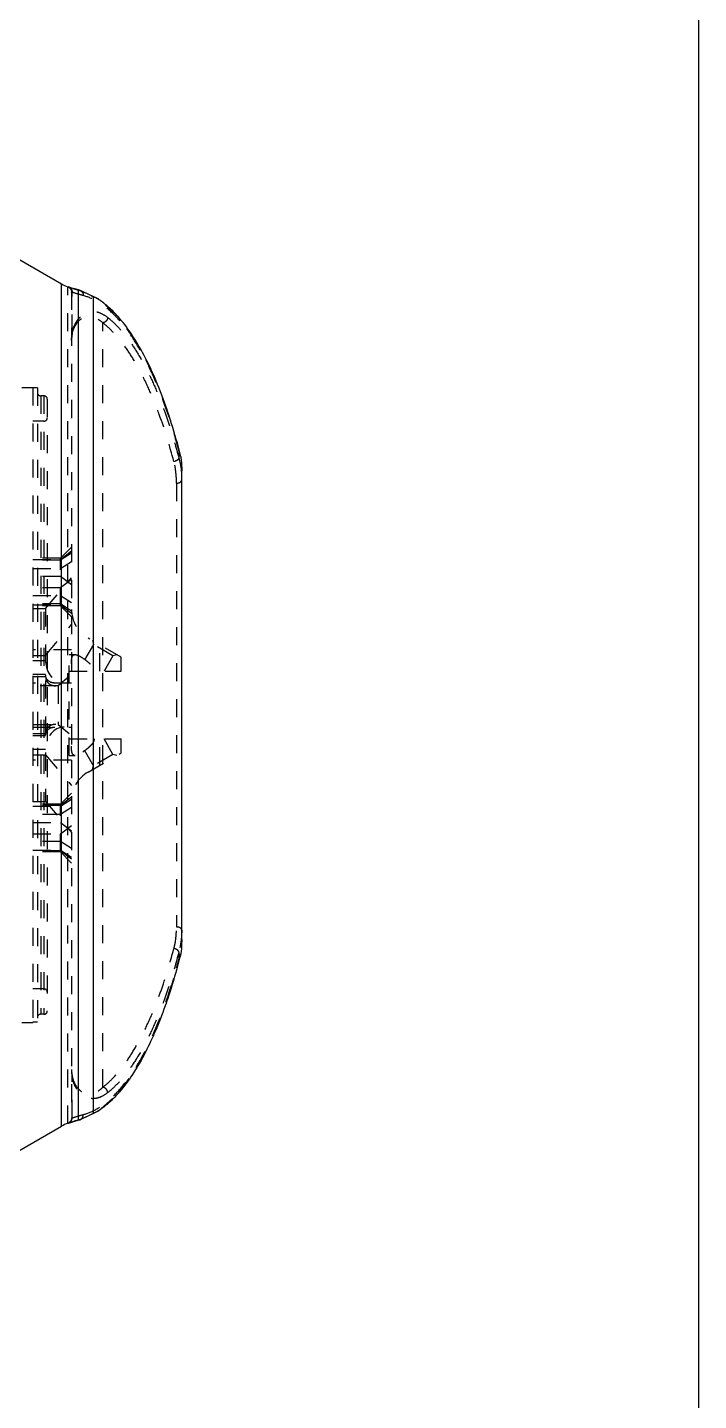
# Model space of a CAD drawing. Header units: millimetres. Extents: x 97 to 1722, y -6063 to 1553.
# Drawn here: x 745.9 to 806.8, y 14.2 to 138.8 of the extents above; entities that cross this region are included whole.
import ezdxf

# ---------------------------------------------------------------- set-up
doc = ezdxf.new("R2010")
doc.units = ezdxf.units.MM
doc.header["$LTSCALE"] = 16.335
doc.linetypes.add('HIDDEN', pattern=[0.2, 0.1, -0.1])
doc.layers.get('0').update_dxf_attribs({"linetype": 'CONTINUOUS'})
doc.layers.add('DEFAULT_2', color=8, linetype='HIDDEN')

msp = doc.modelspace()

# ---------------------------------------------------------------- linework, layer by layer
at = {"color": 7, "linetype": 'Continuous'}
for p, q in [((737.185, 122.307), (748.96, 115.509)), ((748.96, 39.105), (748.96, 115.509)), ((749.528, 115.255), (749.587, 115.235)), ((749.886, 115.14), (749.587, 115.235)), ((749.587, 115.235), (749.651, 115.214)), ((749.651, 115.214), (749.684, 115.203)), ((749.684, 115.203), (749.941, 115.12)), ((750.272, 115.026), (749.886, 115.14)), ((750.199, 115.037), (750.46, 114.953)), ((750.59, 114.938), (750.272, 115.026)), ((750.46, 114.953), (750.46, 39.661)), ((750.46, 114.953), (750.59, 114.938)), ((750.59, 114.938), (750.591, 114.938)), ((751.881, 114.335), (750.591, 114.938)), ((751.873, 40.298), (751.873, 114.316)), ((759.776, 99.865), (759.769, 99.895)), ((759.864, 56.048), (759.864, 98.566)), ((759.769, 54.719), (759.776, 54.748)), ((750.591, 39.676), (751.882, 40.278)), ((737.185, 32.307), (748.96, 39.105)), ((749.541, 39.363), (749.528, 39.358)), ((749.587, 39.378), (749.541, 39.363)), ((749.587, 39.378), (749.88, 39.471)), ((749.684, 39.41), (749.587, 39.378)), ((749.94, 39.494), (749.684, 39.41)), ((749.88, 39.471), (750.265, 39.585)), ((750.199, 39.577), (749.94, 39.494)), ((750.46, 39.661), (750.199, 39.577)), ((750.265, 39.585), (750.59, 39.676)), ((750.46, 39.661), (750.59, 39.676)), ((750.59, 39.676), (750.591, 39.676))]:
    msp.add_line(p, q, dxfattribs=at)
msp.add_lwpolyline([(480.86, 261.281), (806.769, 261.281), (806.769, -30.801), (480.86, -30.801)], close=True)
for centre, radius, start, end in [((750.46, 118.107), 3, 240, 251.90473), ((786.452, 228.266), 118.892, 252.1155, 252.24651), ((749.25, 110.547), 4.569, 73.0545, 74.64568), ((749.206, 110.403), 4.72, 70.24021, 73.04694), ((749.147, 110.238), 4.895, 68.59117, 70.24619), ((744.943, 104.386), 12.256, 40.77663, 41.80555), ((737.881, 99.357), 20.937, 30.64045, 31.22935), ((727.263, 93.959), 32.856, 23.42847, 23.89916), ((727.308, 60.635), 32.807, 336.07682, 336.54179), ((737.922, 55.232), 20.889, 328.73674, 329.31798), ((744.971, 50.203), 12.219, 318.13317, 319.16594), ((750.46, 36.507), 3, 108.09526, 120), ((749.25, 44.067), 4.569, 285.35444, 286.94645), ((749.205, 44.212), 4.721, 286.95414, 289.77841), ((749.147, 44.377), 4.896, 289.77221, 291.40847)]:
    msp.add_arc(centre, radius, start, end, dxfattribs=at)
for points, knots in [([(750.934, 114.795), (751.013, 114.764), (751.337, 114.627), (751.647, 114.458), (751.873, 114.316)], [0, 0, 0, 0, 0.2425531, 1, 1, 1, 1]), ([(752.08, 114.242), (752.064, 114.25), (752.033, 114.267), (751.984, 114.291), (751.944, 114.309), (751.914, 114.319), (751.897, 114.324), (751.884, 114.324), (751.873, 114.323), (751.873, 114.318), (751.873, 114.316)], [0, 0, 0, 0, 0.2259246, 0.4611462, 0.7186781, 0.7932963, 0.8821404, 0.9440203, 0.9739712, 1, 1, 1, 1]), ([(752.469, 114.003), (752.438, 114.024), (752.311, 114.108), (752.181, 114.188), (752.08, 114.242)], [0, 0, 0, 0, 0.246126, 1, 1, 1, 1]), ([(754.079, 112.556), (753.831, 112.833), (753.324, 113.349), (752.759, 113.805), (752.469, 114.003)], [0, 0, 0, 0, 0.5138824, 1, 1, 1, 1]), ([(755.784, 110.212), (755.661, 110.415), (755.185, 111.171), (754.653, 111.893), (754.224, 112.391)], [0, 0, 0, 0, 0.2647533, 1, 1, 1, 1]), ([(757.302, 107.27), (757.192, 107.518), (756.762, 108.457), (756.282, 109.373), (755.895, 110.028)], [0, 0, 0, 0, 0.2631006, 1, 1, 1, 1]), ([(758.736, 103.492), (758.634, 103.805), (758.232, 104.996), (757.779, 106.171), (757.41, 107.023)], [0, 0, 0, 0, 0.2616351, 1, 1, 1, 1]), ([(759.776, 99.865), (759.697, 100.181), (759.38, 101.398), (759.025, 102.606), (758.736, 103.492)], [0, 0, 0, 0, 0.2586145, 1, 1, 1, 1]), ([(759.776, 99.865), (759.791, 99.759), (759.844, 99.328), (759.864, 98.893), (759.864, 98.566)], [0, 0, 0, 0, 0.2479678, 1, 1, 1, 1]), ([(759.864, 56.048), (759.864, 55.938), (759.857, 55.504), (759.822, 55.07), (759.776, 54.748)], [0, 0, 0, 0, 0.2523044, 1, 1, 1, 1]), ([(759.776, 54.748), (759.692, 54.414), (759.356, 53.125), (758.977, 51.847), (758.666, 50.91)], [0, 0, 0, 0, 0.2592053, 1, 1, 1, 1]), ([(758.666, 50.91), (758.569, 50.615), (758.184, 49.491), (757.753, 48.381), (757.403, 47.575)], [0, 0, 0, 0, 0.2611068, 1, 1, 1, 1]), ([(757.297, 47.331), (757.186, 47.083), (756.755, 46.144), (756.275, 45.227), (755.887, 44.573)], [0, 0, 0, 0, 0.2631263, 1, 1, 1, 1]), ([(755.778, 44.391), (755.655, 44.189), (755.178, 43.433), (754.645, 42.711), (754.216, 42.214)], [0, 0, 0, 0, 0.2647684, 1, 1, 1, 1]), ([(754.07, 42.048), (753.823, 41.772), (753.316, 41.257), (752.752, 40.803), (752.462, 40.606)], [0, 0, 0, 0, 0.5137942, 1, 1, 1, 1]), ([(751.873, 40.298), (751.796, 40.249), (751.494, 40.068), (751.177, 39.914), (750.934, 39.819)], [0, 0, 0, 0, 0.2581955, 1, 1, 1, 1]), ([(752.462, 40.606), (752.418, 40.577), (752.351, 40.533), (752.261, 40.476), (752.192, 40.435), (752.121, 40.394), (752.059, 40.36), (752.008, 40.334), (751.974, 40.318), (751.944, 40.306), (751.923, 40.298), (751.903, 40.291), (751.889, 40.289), (751.874, 40.29), (751.873, 40.296), (751.873, 40.298)], [0, 0, 0, 0, 0.2342206, 0.3521495, 0.4711412, 0.5919316, 0.7160285, 0.7803944, 0.8478554, 0.8838151, 0.9231212, 0.9455474, 0.9760294, 0.992877, 1, 1, 1, 1])]:
    msp.add_open_spline(points, degree=3, knots=knots, dxfattribs=at)
at = {"layer": 'DEFAULT_2', "color": 8, "linetype": 'HIDDEN'}
for p, q in [((749.521, 39.356), (749.521, 115.257)), ((749.864, 114.783), (749.864, 39.831)), ((749.916, 111.095), (749.916, 114.757)), ((752.707, 42.631), (752.707, 111.983)), ((749.864, 110.365), (749.872, 110.578)), ((745.364, 106.107), (746.364, 106.107)), ((746.364, 106.107), (746.364, 48.507)), ((746.764, 106.082), (746.364, 106.082)), ((746.764, 106.082), (746.764, 48.532)), ((747.064, 105.357), (747.064, 49.257)), ((747.364, 105.357), (747.064, 105.357)), ((747.364, 105.357), (747.364, 49.257)), ((747.664, 105.057), (747.664, 49.557)), ((747.364, 103.057), (746.364, 103.057)), ((759.606, 100.362), (759.606, 99.695)), ((759.39, 97.439), (759.39, 57.175)), ((748.864, 90.635), (749.864, 91.635)), ((748.864, 90.518), (749.864, 91.284)), ((749.864, 91.099), (748.864, 90.456)), ((748.864, 90.635), (746.364, 90.635)), ((746.364, 90.518), (748.864, 90.518)), ((748.864, 90.456), (746.364, 90.456)), ((746.364, 89.69), (748.864, 89.69)), ((748.864, 86.297), (748.864, 90.635)), ((748.864, 89.69), (749.864, 90.333)), ((748.864, 88.985), (746.364, 88.985)), ((747.515, 86.057), (749.864, 88.857)), ((749.864, 88.219), (748.864, 88.985)), ((749.864, 88.712), (748.864, 87.946)), ((748.864, 87.946), (746.364, 87.946)), ((746.364, 87.242), (748.864, 87.242)), ((748.864, 87.242), (749.864, 86.599)), ((748.864, 86.476), (746.364, 86.476)), ((746.364, 86.414), (748.864, 86.414)), ((748.864, 86.297), (746.364, 86.297)), ((746.364, 86.057), (747.515, 86.057)), ((747.515, 86.057), (747.515, 68.557)), ((749.864, 85.833), (748.864, 86.476)), ((748.864, 86.414), (749.864, 85.648)), ((748.864, 86.297), (749.864, 85.297)), ((747.515, 81.807), (749.864, 84.607)), ((749.864, 82.307), (746.364, 82.307)), ((751.851, 82.812), (750.448, 80.382)), ((754.364, 81.65), (751.364, 83.382)), ((751.76, 83.153), (751.851, 82.812)), ((753.627, 81.787), (751.851, 82.812)), ((752.447, 80.382), (752.447, 82.757)), ((746.364, 81.807), (747.515, 81.807)), ((747.515, 81.307), (746.364, 81.307)), ((749.664, 81.882), (750.183, 81.882)), ((749.664, 72.732), (749.664, 81.882)), ((753.627, 81.787), (752.816, 80.382)), ((753.968, 81.878), (753.627, 81.787)), ((754.364, 80.382), (754.364, 81.65)), ((747.515, 80.076), (746.364, 80.076)), ((746.364, 79.903), (747.515, 79.903)), ((749.664, 79.896), (748.664, 79.057)), ((749.664, 80.382), (754.364, 80.382)), ((749.864, 79.307), (746.364, 79.307)), ((748.664, 79.057), (746.364, 79.057)), ((748.664, 79.057), (748.664, 75.557)), ((746.364, 75.557), (748.664, 75.557)), ((746.364, 75.307), (749.864, 75.307)), ((748.664, 75.557), (749.664, 74.718)), ((747.515, 74.711), (746.364, 74.711)), ((746.364, 74.538), (747.515, 74.538)), ((749.664, 74.232), (754.364, 74.232)), ((751.851, 71.802), (750.448, 74.232)), ((752.447, 71.857), (752.447, 74.232)), ((753.627, 72.827), (752.816, 74.232)), ((754.364, 72.964), (754.364, 74.232)), ((746.364, 73.307), (747.515, 73.307)), ((746.364, 72.807), (747.515, 72.807)), ((749.864, 72.307), (746.364, 72.307)), ((747.515, 72.807), (749.864, 70.007)), ((749.664, 72.732), (750.183, 72.732)), ((751.364, 71.232), (754.364, 72.964)), ((753.627, 72.827), (751.851, 71.802)), ((753.968, 72.735), (753.627, 72.827)), ((751.76, 71.46), (751.851, 71.802)), ((746.364, 68.557), (747.515, 68.557)), ((747.515, 68.557), (749.864, 65.757)), ((748.864, 68.316), (749.864, 69.316)), ((749.864, 68.965), (748.864, 68.199)), ((748.864, 68.138), (749.864, 68.781)), ((748.864, 68.316), (746.364, 68.316)), ((748.864, 68.199), (746.364, 68.199)), ((746.364, 68.138), (748.864, 68.138)), ((748.864, 67.372), (746.364, 67.372)), ((748.864, 63.979), (748.864, 68.316)), ((749.864, 68.015), (748.864, 67.372)), ((746.364, 66.667), (748.864, 66.667)), ((748.864, 66.667), (749.864, 65.901)), ((748.864, 65.628), (749.864, 66.394)), ((746.364, 65.628), (748.864, 65.628)), ((748.864, 64.924), (746.364, 64.924)), ((749.864, 64.281), (748.864, 64.924)), ((746.364, 64.158), (748.864, 64.158)), ((748.864, 64.096), (746.364, 64.096)), ((748.864, 63.979), (746.364, 63.979)), ((748.864, 64.158), (749.864, 63.515)), ((749.864, 63.33), (748.864, 64.096)), ((748.864, 63.979), (749.864, 62.979)), ((759.606, 54.918), (759.606, 54.252)), ((747.364, 51.557), (746.364, 51.557)), ((747.364, 49.257), (747.064, 49.257)), ((745.364, 48.507), (746.364, 48.507)), ((746.764, 48.532), (746.364, 48.532)), ((749.864, 44.249), (749.872, 44.035)), ((749.916, 39.857), (749.916, 43.518))]:
    msp.add_line(p, q, dxfattribs=at)
for points in [[(759.769, 99.895), (758.69, 103.637), (757.351, 107.167), (755.834, 110.141), (754.153, 112.488), (752.335, 114.123), (751.881, 114.335)], [(751.882, 40.278), (752.327, 40.485), (754.145, 42.117), (755.827, 44.46), (757.344, 47.432), (758.684, 50.96), (759.769, 54.719)]]:
    msp.add_lwpolyline(points, dxfattribs=at)
for centre, radius, start, end in [((755.06, 110.365), 5.196, 171.92466, 180.0052), ((752.819, 110.369), 2.955, 167.862, 175.94621), ((752.869, 110.365), 3.005, 175.93043, 180.00417), ((747.064, 105.657), 0.3, 180, 270), ((747.364, 105.057), 0.3, 0, 90), ((747.364, 103.357), 0.3, 270, 0), ((756.98, 99.188), 2.877, 14.22449, 24.08339), ((752.864, 85.98), 3, 180, 240), ((760.397, 80.903), 10.533, 180.06871, 182.83808), ((760.063, 73.719), 10.199, 177.11693, 179.97663), ((752.864, 68.634), 3, 120, 180), ((756.979, 55.426), 2.878, 335.9177, 345.77494), ((747.364, 51.257), 0.3, 0, 90), ((747.064, 48.957), 0.3, 90, 180), ((747.364, 49.557), 0.3, 270, 0), ((755.006, 44.245), 5.142, 179.95227, 188.11794), ((752.867, 44.249), 3.002, 179.99402, 184.07135), ((752.819, 44.244), 2.955, 184.05419, 192.13823)]:
    msp.add_arc(centre, radius, start, end, dxfattribs=at)
for centre, start_param, end_param in [((749.193, 81.307), -4.712389, -3.1415927), ((749.193, 73.307), 0, 1.5707963)]:
    msp.add_ellipse(centre, major_axis=(0, 2), ratio=0.8390996, start_param=start_param, end_param=end_param, dxfattribs=at)
for points, knots in [([(749.521, 115.257), (749.521, 115.258), (749.525, 115.256), (749.526, 115.256), (749.528, 115.255)], [0, 0, 0, 0, 0.244284, 1, 1, 1, 1]), ([(749.521, 115.257), (749.536, 115.252), (749.6, 115.227), (749.659, 115.189), (749.698, 115.154)], [0, 0, 0, 0, 0.2413634, 1, 1, 1, 1]), ([(749.598, 115.232), (749.689, 115.202), (749.82, 115.103), (749.903, 114.916), (749.917, 114.81), (749.916, 114.757)], [0, 0, 0, 0, 0.4770413, 0.7391956, 1, 1, 1, 1]), ([(749.819, 114.988), (749.827, 114.972), (749.852, 114.906), (749.864, 114.835), (749.864, 114.783)], [0, 0, 0, 0, 0.25729, 1, 1, 1, 1]), ([(749.916, 114.757), (749.908, 114.761), (749.896, 114.767), (749.878, 114.777), (749.871, 114.778), (749.864, 114.784), (749.864, 114.783)], [0, 0, 0, 0, 0.434201, 0.7490952, 0.9388163, 1, 1, 1, 1]), ([(750.934, 114.455), (750.849, 114.478), (750.508, 114.573), (750.168, 114.674), (749.916, 114.757)], [0, 0, 0, 0, 0.2488118, 1, 1, 1, 1]), ([(750.591, 114.938), (750.64, 114.924), (750.737, 114.879), (750.852, 114.764), (750.922, 114.616), (750.936, 114.507), (750.934, 114.455)], [0, 0, 0, 0, 0.2396159, 0.4943012, 0.7526257, 1, 1, 1, 1]), ([(759.606, 100.362), (759.35, 101.338), (758.812, 103.196), (757.882, 105.81), (756.874, 108.115), (755.798, 110.092), (754.664, 111.73), (753.48, 113.019), (752.253, 113.95), (751.368, 114.338), (750.934, 114.455)], [0, 0, 0, 0, 0.1765167, 0.3385435, 0.4852646, 0.6163839, 0.7320568, 0.8331363, 0.9214316, 1, 1, 1, 1]), ([(749.916, 111.095), (749.969, 111.344), (750.101, 111.74), (750.399, 112.249), (750.747, 112.64), (751.225, 112.944), (751.834, 113.061), (752.521, 112.899), (752.944, 112.632), (753.155, 112.463)], [0, 0, 0, 0, 0.1740692, 0.2823447, 0.4021261, 0.5287635, 0.662894, 0.8151603, 1, 1, 1, 1]), ([(749.93, 110.991), (749.988, 111.256), (750.146, 111.695), (750.51, 112.184), (750.884, 112.459), (751.264, 112.583), (751.642, 112.58), (752.012, 112.47), (752.373, 112.267), (752.596, 112.085), (752.707, 111.983)], [0, 0, 0, 0, 0.2154431, 0.3624303, 0.4776431, 0.5776698, 0.6734121, 0.7726287, 0.8804516, 1, 1, 1, 1]), ([(753.155, 112.463), (753.151, 112.406), (753.119, 112.291), (753.021, 112.137), (752.876, 112.03), (752.763, 111.991), (752.707, 111.983)], [0, 0, 0, 0, 0.2426868, 0.5020527, 0.760168, 1, 1, 1, 1]), ([(753.155, 112.463), (753.485, 112.2), (754.138, 111.586), (755.04, 110.492), (755.912, 109.183), (756.748, 107.665), (757.544, 105.944), (758.581, 103.295), (759.221, 101.173), (759.606, 99.695)], [0, 0, 0, 0, 0.0872672, 0.1845675, 0.2926534, 0.411954, 0.5425708, 0.684378, 1, 1, 1, 1]), ([(749.916, 111.095), (749.92, 111.087), (749.933, 111.054), (749.936, 111.017), (749.93, 110.991)], [0, 0, 0, 0, 0.2585109, 1, 1, 1, 1]), ([(759.158, 99.392), (758.777, 100.834), (758.143, 102.909), (757.117, 105.507), (756.324, 107.207), (755.486, 108.713), (754.61, 110.015), (753.7, 111.107), (753.041, 111.72), (752.707, 111.983)], [0, 0, 0, 0, 0.3116059, 0.4528087, 0.5835407, 0.703464, 0.8125963, 0.9112289, 1, 1, 1, 1]), ([(759.606, 99.695), (759.592, 99.659), (759.542, 99.586), (759.437, 99.497), (759.304, 99.431), (759.207, 99.402), (759.158, 99.392)], [0, 0, 0, 0, 0.2104375, 0.4610826, 0.7335952, 1, 1, 1, 1]), ([(759.606, 99.695), (759.652, 99.538), (759.81, 98.889), (759.864, 98.218), (759.864, 97.715)], [0, 0, 0, 0, 0.2460634, 1, 1, 1, 1]), ([(759.39, 97.439), (759.39, 97.623), (759.372, 98.279), (759.279, 98.935), (759.158, 99.392)], [0, 0, 0, 0, 0.2795572, 1, 1, 1, 1]), ([(759.39, 97.439), (759.45, 97.441), (759.566, 97.455), (759.721, 97.512), (759.833, 97.599), (759.864, 97.68), (759.864, 97.715)], [0, 0, 0, 0, 0.3007083, 0.5901452, 0.8242448, 1, 1, 1, 1]), ([(749.864, 81.042), (749.864, 81.16), (749.865, 81.327), (749.887, 81.536), (749.919, 81.687), (749.983, 81.816), (750.095, 81.875), (750.153, 81.882), (750.183, 81.882)], [0, 0, 0, 0, 0.3558705, 0.5046804, 0.6313767, 0.8247081, 0.9092322, 1, 1, 1, 1]), ([(750.183, 81.882), (750.246, 81.882), (750.386, 81.849), (750.598, 81.753), (750.833, 81.615), (751.081, 81.442), (751.336, 81.239), (751.545, 81.047), (751.702, 80.873), (751.809, 80.729), (751.894, 80.566), (751.918, 80.443), (751.918, 80.382)], [0, 0, 0, 0, 0.0784397, 0.1764213, 0.2909382, 0.4181284, 0.5547504, 0.698342, 0.772216, 0.8472511, 0.923304, 1, 1, 1, 1]), ([(747.662, 79.606), (747.614, 79.668), (747.536, 79.819), (747.515, 79.988), (747.515, 80.076)], [0, 0, 0, 0, 0.4676883, 1, 1, 1, 1]), ([(747.515, 79.903), (747.515, 79.771), (747.562, 79.518), (747.796, 79.234), (748.1, 79.085), (748.32, 79.057), (748.429, 79.057)], [0, 0, 0, 0, 0.2855216, 0.5306859, 0.763662, 1, 1, 1, 1]), ([(748.354, 79.307), (748.224, 79.307), (748.026, 79.339), (747.796, 79.463), (747.701, 79.555), (747.662, 79.606)], [0, 0, 0, 0, 0.5013685, 0.7479921, 1, 1, 1, 1]), ([(748.429, 75.557), (748.32, 75.557), (748.1, 75.529), (747.796, 75.38), (747.562, 75.096), (747.515, 74.843), (747.515, 74.711)], [0, 0, 0, 0, 0.2363401, 0.4693192, 0.7144849, 1, 1, 1, 1]), ([(747.515, 74.538), (747.515, 74.626), (747.536, 74.794), (747.614, 74.946), (747.662, 75.007)], [0, 0, 0, 0, 0.532316, 1, 1, 1, 1]), ([(747.662, 75.007), (747.701, 75.059), (747.796, 75.15), (748.026, 75.275), (748.224, 75.307), (748.354, 75.307)], [0, 0, 0, 0, 0.2520085, 0.4986322, 1, 1, 1, 1]), ([(750.183, 72.732), (750.153, 72.732), (750.095, 72.739), (749.983, 72.797), (749.919, 72.926), (749.887, 73.077), (749.865, 73.286), (749.864, 73.454), (749.864, 73.572)], [0, 0, 0, 0, 0.0907672, 0.1752915, 0.3686234, 0.4953197, 0.644129, 1, 1, 1, 1]), ([(751.918, 74.232), (751.918, 74.171), (751.894, 74.048), (751.809, 73.885), (751.702, 73.74), (751.545, 73.567), (751.336, 73.375), (751.081, 73.172), (750.833, 72.999), (750.598, 72.86), (750.386, 72.765), (750.246, 72.732), (750.183, 72.732)], [0, 0, 0, 0, 0.0766962, 0.1527493, 0.2277848, 0.3016591, 0.4452512, 0.5818737, 0.7090632, 0.8235784, 0.9215594, 1, 1, 1, 1]), ([(759.158, 55.221), (759.196, 55.363), (759.34, 56.004), (759.39, 56.664), (759.39, 57.175)], [0, 0, 0, 0, 0.222594, 1, 1, 1, 1]), ([(759.864, 56.899), (759.864, 56.933), (759.833, 57.014), (759.721, 57.102), (759.566, 57.158), (759.45, 57.173), (759.39, 57.175)], [0, 0, 0, 0, 0.1757553, 0.4098549, 0.6992917, 1, 1, 1, 1]), ([(759.864, 56.899), (759.864, 56.728), (759.846, 56.062), (759.745, 55.395), (759.606, 54.918)], [0, 0, 0, 0, 0.2550686, 1, 1, 1, 1]), ([(752.707, 42.631), (753.041, 42.893), (753.7, 43.507), (754.61, 44.599), (755.486, 45.901), (756.324, 47.407), (757.117, 49.107), (758.143, 51.704), (758.777, 53.78), (759.158, 55.221)], [0, 0, 0, 0, 0.0887708, 0.1874035, 0.2965359, 0.4164594, 0.5471914, 0.6883942, 1, 1, 1, 1]), ([(759.606, 54.918), (759.221, 53.441), (758.581, 51.319), (757.544, 48.669), (756.748, 46.949), (755.912, 45.431), (755.04, 44.122), (754.138, 43.028), (753.485, 42.414), (753.155, 42.151)], [0, 0, 0, 0, 0.3156213, 0.4574289, 0.588046, 0.7073469, 0.8154329, 0.9127331, 1, 1, 1, 1]), ([(759.606, 54.918), (759.593, 54.954), (759.543, 55.027), (759.438, 55.116), (759.305, 55.182), (759.208, 55.212), (759.158, 55.221)], [0, 0, 0, 0, 0.2080981, 0.457415, 0.7308309, 1, 1, 1, 1]), ([(750.934, 40.159), (751.368, 40.276), (752.253, 40.664), (753.48, 41.594), (754.664, 42.883), (755.798, 44.521), (756.874, 46.499), (757.882, 48.804), (758.812, 51.417), (759.35, 53.276), (759.606, 54.252)], [0, 0, 0, 0, 0.0785687, 0.1668642, 0.2679437, 0.3836163, 0.5147353, 0.661456, 0.8234829, 1, 1, 1, 1]), ([(749.916, 43.518), (749.92, 43.527), (749.933, 43.56), (749.936, 43.598), (749.93, 43.623)], [0, 0, 0, 0, 0.2681924, 1, 1, 1, 1]), ([(749.93, 43.623), (749.988, 43.357), (750.146, 42.919), (750.51, 42.43), (750.884, 42.154), (751.264, 42.031), (751.642, 42.034), (752.012, 42.144), (752.373, 42.346), (752.596, 42.528), (752.707, 42.631)], [0, 0, 0, 0, 0.215444, 0.3624309, 0.4776436, 0.57767, 0.6734123, 0.7726286, 0.8804516, 1, 1, 1, 1]), ([(753.155, 42.151), (752.944, 41.982), (752.521, 41.715), (751.834, 41.553), (751.225, 41.67), (750.747, 41.974), (750.399, 42.364), (750.101, 42.874), (749.969, 43.27), (749.916, 43.518)], [0, 0, 0, 0, 0.1848385, 0.3371054, 0.4712362, 0.5978739, 0.7176549, 0.8259323, 1, 1, 1, 1]), ([(753.155, 42.151), (753.151, 42.207), (753.119, 42.323), (753.021, 42.477), (752.876, 42.584), (752.763, 42.623), (752.707, 42.631)], [0, 0, 0, 0, 0.2426867, 0.5020527, 0.760168, 1, 1, 1, 1]), ([(749.916, 39.857), (750, 39.885), (750.338, 39.992), (750.678, 40.089), (750.934, 40.159)], [0, 0, 0, 0, 0.2514063, 1, 1, 1, 1]), ([(750.591, 39.676), (750.641, 39.69), (750.74, 39.737), (750.855, 39.854), (750.923, 40.002), (750.936, 40.108), (750.934, 40.159)], [0, 0, 0, 0, 0.2467043, 0.5040664, 0.759837, 1, 1, 1, 1]), ([(749.528, 39.358), (749.526, 39.358), (749.525, 39.358), (749.521, 39.356), (749.521, 39.356)], [0, 0, 0, 0, 0.7555843, 1, 1, 1, 1]), ([(749.822, 39.631), (749.798, 39.577), (749.732, 39.478), (749.635, 39.408), (749.584, 39.382)], [0, 0, 0, 0, 0.5048907, 1, 1, 1, 1]), ([(749.598, 39.382), (749.692, 39.413), (749.823, 39.514), (749.904, 39.702), (749.917, 39.806), (749.916, 39.857)], [0, 0, 0, 0, 0.4896797, 0.7484573, 1, 1, 1, 1]), ([(749.864, 39.831), (749.864, 39.815), (749.86, 39.746), (749.842, 39.679), (749.822, 39.631)], [0, 0, 0, 0, 0.2421535, 1, 1, 1, 1]), ([(749.864, 39.831), (749.864, 39.83), (749.871, 39.836), (749.878, 39.837), (749.896, 39.847), (749.908, 39.853), (749.916, 39.857)], [0, 0, 0, 0, 0.061172, 0.2509087, 0.5658091, 1, 1, 1, 1])]:
    msp.add_open_spline(points, degree=3, knots=knots, dxfattribs=at)
for points in [[(749.698, 115.154), (749.749, 115.109), (749.791, 115.051), (749.819, 114.988)], [(749.584, 39.382), (749.563, 39.372), (749.542, 39.363), (749.521, 39.356)]]:
    msp.add_open_spline(points, degree=3, dxfattribs=at)

doc.saveas('drawing.dxf')
